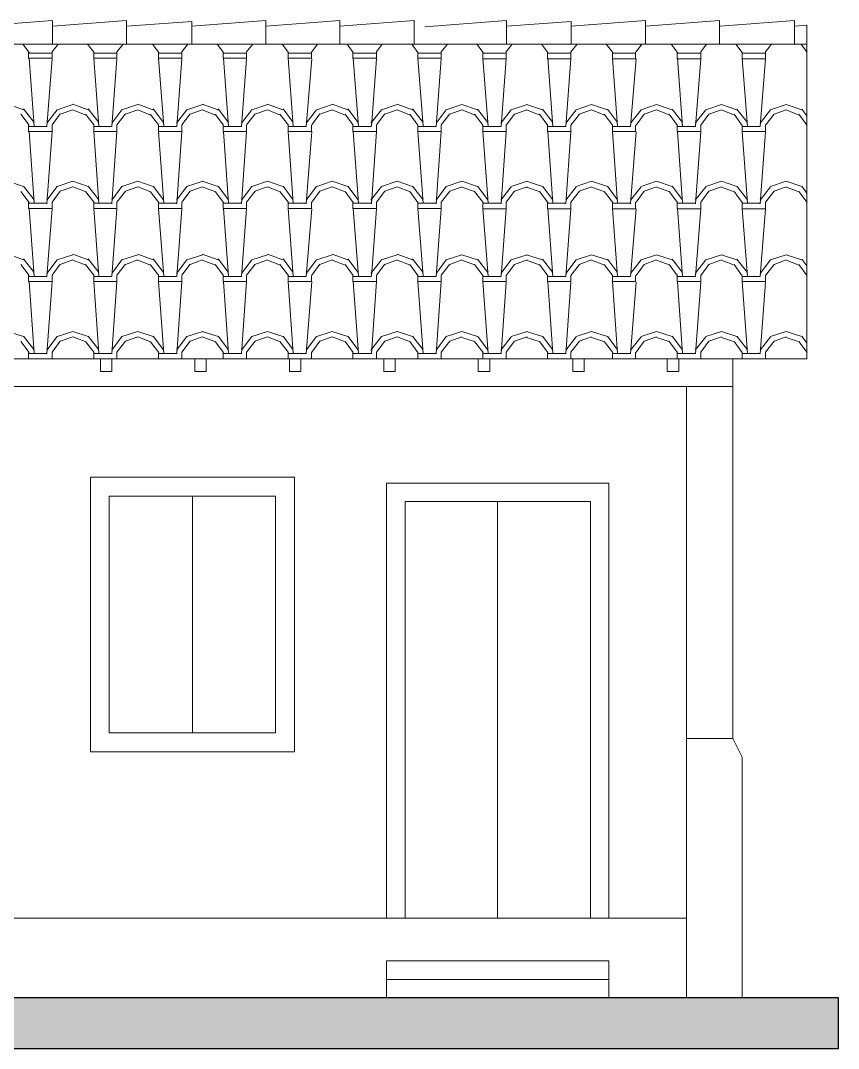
# Model space of a CAD drawing. Header units: millimetres. Extents: x 8858 to 19305, y 487 to 6013.
# Drawn here: x 14917 to 19305, y 487 to 6005 of the extents above; entities that cross this region are included whole.
import ezdxf

# ---------------------------------------------------------------- set-up
doc = ezdxf.new("R2010")
doc.units = ezdxf.units.MM
for name, color, linetype, lineweight in [('A-ALV-___-___-EXI', 250, 'Continuous', 25), ('A-BAS-___-___-EXI', 250, 'Continuous', 25), ('A-COB-___-___-EXI', 250, 'Continuous', 25), ('A-ESC-___-___-EXI', 250, 'Continuous', 25), ('A-JAN-___-___-EXI', 250, 'Continuous', 25), ('A-POR-___-___-EXI', 250, 'Continuous', 25)]:
    doc.layers.add(name, color=color, linetype=linetype, lineweight=lineweight)

msp = doc.modelspace()

# ---------------------------------------------------------------- hatches: boundary and pattern name
at = {"layer": 'A-BAS-___-___-EXI', "true_color": 0xcb9898}
msp.add_hatch(color=253, dxfattribs=at).paths.add_polyline_path([(19305.5, 486.9), (19305.5, 759.2), (8858, 759.2), (8858, 486.9)])

# ---------------------------------------------------------------- linework, layer by layer
at = {"layer": 'A-ALV-___-___-EXI', "color": 250, "lineweight": 9}
msp.add_line((9354.4, 1185.7), (18490.8, 1185.7), dxfattribs=at)
at = {"layer": 'A-ALV-___-___-EXI', "color": 250, "lineweight": 9, "flags": 128}
for points in [[(9602.6, 4039.4), (18490.8, 4039.4), (18490.8, 759.2), (18490.8, 4039.4), (18739, 4039.4), (18739, 2149.8), (18739, 4188.2)], [(18789.1, 759.2), (18789.1, 2050.4), (18739, 2149.8), (18490.8, 2149.8)]]:
    msp.add_lwpolyline(points, dxfattribs=at)
at = {"layer": 'A-BAS-___-___-EXI'}
msp.add_lwpolyline([(19305.5, 759.2), (8858, 759.2), (8858, 486.9), (19305.5, 486.9)], close=True, dxfattribs=at)
at = {"layer": 'A-COB-___-___-EXI', "color": 250, "lineweight": 9}
for p, q in [((14928.6, 5878), (14962.3, 5833.6)), ((15275.5, 5878), (15311.6, 5833.6)), ((15624.8, 5878), (15658.5, 5833.6)), ((15971.6, 5878), (16005.3, 5833.6)), ((16320.9, 5878), (16354.6, 5833.6)), ((16478.8, 5836.1), (16510.8, 5878)), ((16668.6, 5878), (16702.3, 5833.6)), ((17015.5, 5878), (17049.2, 5833.6)), ((17364.8, 5878), (17398.5, 5833.6)), ((17712.4, 5878), (17746.1, 5833.6)), ((18059.3, 5878), (18095.5, 5833.6)), ((18219.6, 5836.1), (18250.8, 5878)), ((18408.6, 5878), (18442.3, 5833.6)), ((18755.4, 5878), (18789.1, 5833.6)), ((19104.8, 5878), (19138.5, 5833.6)), ((14962.3, 5802.4), (14989.4, 5438.3)), ((15755.5, 5435.8), (15782.6, 5799.9)), ((16005.3, 5802.4), (16033.3, 5438.3)), ((16702.3, 5802.4), (16729.4, 5438.3)), ((16799.3, 5435.8), (16826.4, 5799.9)), ((17396.8, 5802.4), (17425.6, 5435.8)), ((17495.5, 5435.8), (17522.6, 5799.9)), ((18442.3, 5802.4), (18469.4, 5435.8)), ((18817.1, 5829.5), (18913.3, 5829.5)), ((18817.1, 5799.9), (18909.1, 5799.9)), ((19136.8, 5829.5), (19136, 5830.4)), ((19136.8, 5799.9), (19136, 5800.8)), ((14848.1, 5555.8), (14932.7, 5526.2)), ((14932.7, 5531.2), (14989.4, 5457.2)), ((15130, 5501.6), (15197.4, 5526.2)), ((15197.4, 5555.8), (15279.6, 5526.2)), ((15197.4, 5524.6), (15263.1, 5499.1)), ((15279.6, 5531.2), (15336.3, 5457.2)), ((15479.3, 5501.6), (15545.1, 5526.2)), ((15545.1, 5555.8), (15628.9, 5526.2)), ((15545.1, 5524.6), (15610, 5499.1)), ((15628.9, 5531.2), (15684, 5457.2)), ((15827, 5501.6), (15891.9, 5526.2)), ((15891.9, 5555.8), (15976.6, 5526.2)), ((15891.9, 5524.6), (15959.3, 5499.1)), ((15976.6, 5531.2), (16033.3, 5457.2)), ((16173.8, 5501.6), (16241.2, 5526.2)), ((16241.2, 5555.8), (16323.4, 5526.2)), ((16241.2, 5524.6), (16307, 5499.1)), ((16325.9, 5531.2), (16380.1, 5457.2)), ((16450, 5453.1), (16504.2, 5526.2)), ((16506.7, 5526.2), (16588.9, 5554.2)), ((16523.1, 5501.6), (16588.9, 5526.2)), ((16588.9, 5555.8), (16672.7, 5526.2)), ((16588.9, 5524.6), (16655.5, 5499.1)), ((16672.7, 5531.2), (16727.8, 5457.2)), ((16870.8, 5501.6), (16938.2, 5526.2)), ((16938.2, 5555.8), (17019.6, 5526.2)), ((16938.2, 5524.6), (17003.1, 5499.1)), ((17019.6, 5531.2), (17076.3, 5457.2)), ((17220.1, 5501.6), (17285, 5526.2)), ((17285, 5524.6), (17352.4, 5499.1)), ((17368.9, 5528.7), (17424, 5457.2)), ((17631.9, 5554.2), (17716.6, 5526.2)), ((17631.9, 5524.6), (17699.3, 5499.1)), ((17716.6, 5528.7), (17773.3, 5457.2)), ((17913.8, 5501.6), (17981.2, 5526.2)), ((17981.2, 5524.6), (18047, 5499.1)), ((18065.9, 5528.7), (18120.1, 5457.2)), ((18328.9, 5524.6), (18396.3, 5499.1)), ((18412.7, 5528.7), (18469.4, 5457.2)), ((18678.2, 5524.6), (18743.1, 5499.1)), ((18759.6, 5528.7), (18817.1, 5457.2)), ((19025, 5524.6), (19090, 5499.1)), ((19108.9, 5528.7), (19136.8, 5493.4)), ((14917.9, 5501.6), (14962.3, 5442.4)), ((15086.4, 5444.9), (15130, 5503.2)), ((15264.8, 5501.6), (15311.6, 5442.4)), ((15433.3, 5444.9), (15479.3, 5503.2)), ((15612.5, 5501.6), (15658.5, 5442.4)), ((15782.6, 5444.9), (15827, 5503.2)), ((15961.8, 5501.6), (16005.3, 5442.4)), ((16129.4, 5444.9), (16176.3, 5503.2)), ((16308.6, 5501.6), (16354.6, 5442.4)), ((16478.8, 5444.9), (16523.1, 5503.2)), ((16657.9, 5501.6), (16702.3, 5442.4)), ((16826.4, 5444.9), (16870.8, 5503.2)), ((17173.3, 5444.9), (17220.1, 5503.2)), ((17352.4, 5501.6), (17398.5, 5440.8)), ((17701.8, 5501.6), (17746.1, 5440.8)), ((18048.6, 5501.6), (18095.5, 5440.8)), ((18397.9, 5501.6), (18442.3, 5440.8)), ((18745.6, 5501.6), (18789.1, 5440.8)), ((19092.4, 5501.6), (19138.5, 5440.8)), ((14962.3, 5408.7), (14989.4, 5024.1)), ((15058.5, 5021.6), (15086.4, 5408.7)), ((15406.2, 5021.6), (15433.3, 5408.7)), ((15755.5, 5021.6), (15782.6, 5408.7)), ((16005.3, 5408.7), (16033.3, 5024.1)), ((16102.3, 5021.6), (16129.4, 5408.7)), ((16450, 5021.6), (16478.8, 5408.7)), ((16702.3, 5408.7), (16729.4, 5024.1)), ((16799.3, 5021.6), (16826.4, 5408.7)), ((17146.1, 5021.6), (17173.3, 5408.7)), ((17746.1, 5408.7), (17773.3, 5024.1)), ((18442.3, 5408.7), (18469.4, 5024.1)), ((19136.8, 5435.8), (19136, 5436.7)), ((17495.5, 5021.6), (17522.6, 5407.1)), ((17842.3, 5021.6), (17870.2, 5407.1)), ((18190, 5021.6), (18219.6, 5407.1)), ((18539.3, 5021.6), (18566.4, 5407.1)), ((18886.1, 5021.6), (18913.3, 5407.1)), ((15891.9, 5141.6), (15976.6, 5114.5)), ((17549.7, 5114.5), (17634.4, 5141.6)), ((17631.9, 5141.6), (17716.6, 5114.5)), ((14917.9, 5086.5), (14962.3, 5028.2)), ((14932.7, 5116.1), (14989.4, 5043)), ((15264.8, 5086.5), (15311.6, 5028.2)), ((15279.6, 5116.1), (15336.3, 5043)), ((15612.5, 5086.5), (15658.5, 5028.2)), ((15628.9, 5116.1), (15684, 5043)), ((15961.8, 5086.5), (16005.3, 5028.2)), ((15976.6, 5116.1), (16033.3, 5043)), ((16308.6, 5086.5), (16354.6, 5028.2)), ((16325.9, 5116.1), (16380.1, 5043)), ((16450, 5040.5), (16504.2, 5114.5)), ((16657.9, 5086.5), (16702.3, 5028.2)), ((16672.7, 5116.1), (16727.8, 5043)), ((17004.8, 5086.5), (17049.2, 5028.2)), ((17019.6, 5116.1), (17076.3, 5043)), ((17368.9, 5116.1), (17424, 5043)), ((17493, 5040.5), (17549.7, 5112)), ((17631.9, 5110.4), (17699.3, 5086.5)), ((17701.8, 5086.5), (17746.1, 5028.2)), ((17716.6, 5116.1), (17773.3, 5043)), ((17842.3, 5040.5), (17897.4, 5112)), ((17913.8, 5089), (17981.2, 5112)), ((17981.2, 5110.4), (18047, 5086.5)), ((18048.6, 5086.5), (18095.5, 5028.2)), ((18065.9, 5116.1), (18120.1, 5043)), ((18190, 5040.5), (18246.7, 5112)), ((18328.9, 5110.4), (18396.3, 5086.5)), ((18397.9, 5086.5), (18442.3, 5028.2)), ((18412.7, 5116.1), (18469.4, 5043)), ((18536.8, 5040.5), (18593.5, 5112)), ((18678.2, 5110.4), (18743.1, 5086.5)), ((18745.6, 5086.5), (18789.1, 5028.2)), ((18759.6, 5116.1), (18817.1, 5043)), ((18886.1, 5040.5), (18941.2, 5112)), ((19025, 5110.4), (19090, 5086.5)), ((19092.4, 5086.5), (19138.5, 5028.2)), ((19108.9, 5116.1), (19136.8, 5078.3)), ((19136.8, 5024.1), (19136, 5024.1)), ((14962.3, 4996.1), (14989.4, 4632)), ((15755.5, 4630.4), (15782.6, 4994.5)), ((16005.3, 4996.1), (16033.3, 4632)), ((16702.3, 4996.1), (16729.4, 4632)), ((16799.3, 4630.4), (16826.4, 4994.5)), ((17396.8, 4996.1), (17425.6, 4630.4)), ((17495.5, 4630.4), (17522.6, 4994.5)), ((18442.3, 4996.1), (18469.4, 4630.4)), ((19136.8, 4994.5), (19136, 4994.5)), ((14848.1, 4750.4), (14932.7, 4720.8)), ((15197.4, 4750.4), (15279.6, 4720.8)), ((15545.1, 4750.4), (15628.9, 4720.8)), ((15891.9, 4750.4), (15976.6, 4720.8)), ((16241.2, 4750.4), (16323.4, 4720.8)), ((16506.7, 4720.8), (16588.9, 4747.9)), ((16588.9, 4750.4), (16672.7, 4720.8)), ((16938.2, 4750.4), (17019.6, 4720.8)), ((17631.9, 4747.9), (17716.6, 4720.8)), ((14917.9, 4695.3), (14962.3, 4636.9)), ((14932.7, 4724.9), (14989.4, 4651.7)), ((15086.4, 4638.6), (15130, 4697.8)), ((15130, 4695.3), (15197.4, 4720.8)), ((15197.4, 4718.3), (15263.1, 4693.6)), ((15264.8, 4695.3), (15311.6, 4636.9)), ((15279.6, 4724.9), (15336.3, 4651.7)), ((15433.3, 4638.6), (15479.3, 4697.8)), ((15479.3, 4695.3), (15545.1, 4720.8)), ((15545.1, 4718.3), (15610, 4693.6)), ((15612.5, 4695.3), (15658.5, 4636.9)), ((15628.9, 4724.9), (15684, 4651.7)), ((15782.6, 4638.6), (15827, 4697.8)), ((15827, 4695.3), (15891.9, 4720.8)), ((15891.9, 4718.3), (15959.3, 4693.6)), ((15961.8, 4695.3), (16005.3, 4636.9)), ((15976.6, 4724.9), (16033.3, 4651.7)), ((16129.4, 4638.6), (16176.3, 4697.8)), ((16173.8, 4695.3), (16241.2, 4720.8)), ((16241.2, 4718.3), (16307, 4693.6)), ((16308.6, 4695.3), (16354.6, 4636.9)), ((16325.9, 4724.9), (16380.1, 4651.7)), ((16450, 4646.8), (16504.2, 4720.8)), ((16478.8, 4638.6), (16523.1, 4697.8)), ((16523.1, 4695.3), (16588.9, 4720.8)), ((16588.9, 4718.3), (16655.5, 4693.6)), ((16657.9, 4695.3), (16702.3, 4636.9)), ((16672.7, 4724.9), (16727.8, 4651.7)), ((16826.4, 4638.6), (16870.8, 4697.8)), ((16870.8, 4695.3), (16938.2, 4720.8)), ((16938.2, 4718.3), (17003.1, 4693.6)), ((17019.6, 4724.9), (17076.3, 4651.7)), ((17173.3, 4638.6), (17220.1, 4697.8)), ((17220.1, 4695.3), (17285, 4720.8)), ((17285, 4718.3), (17352.4, 4693.6)), ((17352.4, 4695.3), (17398.5, 4634.5)), ((17368.9, 4723.2), (17424, 4651.7)), ((17631.9, 4718.3), (17699.3, 4693.6)), ((17701.8, 4695.3), (17746.1, 4634.5)), ((17716.6, 4723.2), (17773.3, 4651.7)), ((17913.8, 4695.3), (17981.2, 4720.8)), ((17981.2, 4718.3), (18047, 4693.6)), ((18048.6, 4695.3), (18095.5, 4634.5)), ((18065.9, 4723.2), (18120.1, 4651.7)), ((18328.9, 4718.3), (18396.3, 4693.6)), ((18397.9, 4695.3), (18442.3, 4634.5)), ((18412.7, 4723.2), (18469.4, 4651.7)), ((18678.2, 4718.3), (18743.1, 4693.6)), ((18745.6, 4695.3), (18789.1, 4634.5)), ((18759.6, 4723.2), (18817.1, 4651.7)), ((19025, 4718.3), (19090, 4693.6)), ((19092.4, 4695.3), (19138.5, 4634.5)), ((19108.9, 4723.2), (19136.8, 4687.1)), ((19136.8, 4636.9), (19136.8, 4603.2)), ((15058.5, 4216.1), (15086.4, 4603.2)), ((15406.2, 4216.1), (15433.3, 4603.2)), ((15755.5, 4216.1), (15782.6, 4603.2)), ((16102.3, 4216.1), (16129.4, 4603.2)), ((16450, 4216.1), (16478.8, 4603.2)), ((16702.3, 4603.2), (16729.4, 4217.8)), ((16799.3, 4216.1), (16826.4, 4603.2)), ((17146.1, 4216.1), (17173.3, 4603.2)), ((17495.5, 4216.1), (17522.6, 4600.8)), ((17842.3, 4216.1), (17870.2, 4600.8)), ((18190, 4216.1), (18219.6, 4600.8)), ((18442.3, 4603.2), (18469.4, 4217.8)), ((18539.3, 4216.1), (18566.4, 4600.8)), ((18886.1, 4216.1), (18913.3, 4600.8)), ((19136.8, 4630.4), (19136, 4630.4)), ((14932.7, 4310.6), (14989.4, 4236.7)), ((15279.6, 4310.6), (15336.3, 4236.7)), ((15628.9, 4310.6), (15684, 4236.7)), ((15891.9, 4336.1), (15976.6, 4308.2)), ((15976.6, 4310.6), (16033.3, 4236.7)), ((16325.9, 4310.6), (16380.1, 4236.7)), ((16450, 4235), (16504.2, 4308.2)), ((16672.7, 4310.6), (16727.8, 4236.7)), ((17019.6, 4310.6), (17076.3, 4236.7)), ((17368.9, 4310.6), (17424, 4236.7)), ((17493, 4235), (17549.7, 4306.5)), ((17549.7, 4308.2), (17634.4, 4336.1)), ((17631.9, 4336.1), (17716.6, 4308.2)), ((17631.9, 4304.1), (17699.3, 4281)), ((17716.6, 4310.6), (17773.3, 4236.7)), ((17842.3, 4235), (17897.4, 4306.5)), ((17913.8, 4283.5), (17981.2, 4306.5)), ((17981.2, 4304.1), (18047, 4281)), ((18065.9, 4310.6), (18120.1, 4236.7)), ((18190, 4235), (18246.7, 4306.5)), ((18328.9, 4304.1), (18396.3, 4281)), ((18412.7, 4310.6), (18469.4, 4236.7)), ((18536.8, 4235), (18593.5, 4306.5)), ((18678.2, 4304.1), (18743.1, 4281)), ((18759.6, 4310.6), (18817.1, 4236.7)), ((18886.1, 4235), (18941.2, 4306.5)), ((19025, 4304.1), (19090, 4281)), ((19108.9, 4310.6), (19136.8, 4272.8)), ((14917.9, 4281), (14962.3, 4221.9)), ((15264.8, 4281), (15311.6, 4221.9)), ((15612.5, 4281), (15658.5, 4221.9)), ((15961.8, 4281), (16005.3, 4221.9)), ((16308.6, 4281), (16354.6, 4221.9)), ((16657.9, 4281), (16702.3, 4221.9)), ((17004.8, 4281), (17049.2, 4221.9)), ((17701.8, 4281), (17746.1, 4221.9)), ((18048.6, 4281), (18095.5, 4221.9)), ((18397.9, 4281), (18442.3, 4221.9)), ((18745.6, 4281), (18789.1, 4221.9)), ((19092.4, 4281), (19138.5, 4221.9)), ((14989.4, 4217.8), (15058.5, 4217.8)), ((15336.3, 4217.8), (15406.2, 4217.8)), ((16033.3, 4217.8), (16102.3, 4217.8)), ((16380.1, 4217.8), (16450, 4217.8)), ((17076.3, 4217.8), (17146.1, 4217.8)), ((17773.3, 4217.8), (17842.3, 4217.8)), ((18120.1, 4217.8), (18190, 4217.8)), ((19136.8, 4217.8), (19136, 4218.6)), ((19136.8, 4224.3), (19136.8, 4188.2))]:
    msp.add_line(p, q, dxfattribs=at)
at = {"layer": 'A-COB-___-___-EXI', "lineweight": 15}
msp.add_line((18909.1, 4188.2), (9142.4, 4188.2), dxfattribs=at)
at = {"layer": 'A-COB-___-___-EXI', "color": 250, "lineweight": 9, "flags": 128}
for points in [[(15088.1, 5880.5), (15088.1, 6004.6), (14690.3, 5975)], [(15088.1, 5975), (15485.9, 6004.6), (15485.9, 5880.5)], [(15835.2, 5878), (15835.2, 5999.7), (15485.9, 5975)], [(16233, 5878), (16233, 6004.6), (15835.2, 5975)], [(16630.8, 5878), (16630.8, 6004.6), (16233, 5975)], [(16630.8, 5975), (17028.6, 6004.6), (17028.6, 5878)], [(17085.3, 5970.9), (17525, 6004.6), (17525, 5938.8), (17525, 5878)], [(17871.9, 5878), (17871.9, 5999.7), (17525, 5975)], [(17871.9, 5975), (18269.7, 6004.6), (18269.7, 5878)], [(18269.7, 5975), (18667.5, 6004.6), (18667.5, 5878)], [(18671.6, 5975), (19069.4, 6004.6), (19069.4, 5878)], [(19136.8, 5878), (19136.8, 5979.1), (19071.1, 5975)], [(14959.9, 5836.1), (14959.9, 5802.4), (14989.4, 5802.4), (15086.4, 5802.4), (15086.4, 5836.1), (15117.7, 5878)], [(15309.2, 5802.4), (15336.3, 5802.4), (15433.3, 5802.4), (15433.3, 5836.1), (15467, 5878)], [(15656, 5802.4), (15684, 5802.4), (15782.6, 5802.4), (15782.6, 5836.1), (15813.8, 5878)], [(16003.7, 5836.1), (16003.7, 5802.4), (16033.3, 5802.4), (16129.4, 5802.4), (16129.4, 5836.1), (16163.1, 5878)], [(16699.8, 5836.1), (16699.8, 5802.4), (16727.8, 5802.4), (16826.4, 5802.4), (16826.4, 5836.1), (16857.7, 5878)], [(17049.2, 5802.4), (17076.3, 5802.4), (17173.3, 5802.4), (17173.3, 5836.1), (17207, 5878)], [(17396.8, 5836.1), (17396.8, 5799.9), (17424, 5799.9), (17522.6, 5799.9), (17522.6, 5836.1), (17554.6, 5878)], [(17743.7, 5836.1), (17743.7, 5799.9), (17773.3, 5799.9), (17870.2, 5799.9), (17870.2, 5836.1), (17903.9, 5878)], [(18439.8, 5836.1), (18439.8, 5799.9), (18467.8, 5799.9), (18566.4, 5799.9), (18566.4, 5836.1), (18597.6, 5878)], [(18789.1, 5836.1), (18789.1, 5799.9), (18817.1, 5799.9), (18913.3, 5799.9), (18913.3, 5836.1), (18947, 5878)], [(15086.4, 5829.5), (14989.4, 5829.5), (14959.9, 5829.5)], [(15086.4, 5799.9), (15058.5, 5435.8), (14989.4, 5435.8), (14959.9, 5435.8)], [(15309.2, 5836.1), (15309.2, 5802.4), (15336.3, 5438.3)], [(15433.3, 5829.5), (15336.3, 5829.5), (15309.2, 5829.5)], [(15433.3, 5799.9), (15406.2, 5435.8), (15336.3, 5435.8), (15309.2, 5435.8)], [(15656, 5836.1), (15656, 5802.4), (15685.6, 5438.3)], [(15782.6, 5829.5), (15684, 5829.5), (15656, 5829.5)], [(16129.4, 5829.5), (16033.3, 5829.5), (16003.7, 5829.5)], [(16129.4, 5799.9), (16102.3, 5435.8), (16033.3, 5435.8), (16003.7, 5435.8)], [(16353, 5836.1), (16353, 5802.4), (16380.1, 5438.3)], [(16353, 5802.4), (16380.1, 5802.4), (16477.1, 5802.4), (16477.1, 5836.1)], [(16477.1, 5829.5), (16380.1, 5829.5), (16353, 5829.5)], [(16478.8, 5799.9), (16450, 5435.8), (16380.1, 5435.8), (16353, 5435.8)], [(16826.4, 5829.5), (16727.8, 5829.5), (16699.8, 5829.5)], [(17049.2, 5836.1), (17049.2, 5802.4), (17076.3, 5438.3)], [(17076.3, 5829.5), (17049.2, 5829.5), (17173.3, 5829.5)], [(17173.3, 5799.9), (17146.1, 5435.8), (17076.3, 5435.8), (17049.2, 5435.8)], [(17424, 5829.5), (17396.8, 5829.5), (17522.6, 5829.5)], [(17870.2, 5829.5), (17773.3, 5829.5), (17743.7, 5829.5)], [(17746.1, 5802.4), (17773.3, 5435.8), (17743.7, 5435.8)], [(17773.3, 5435.8), (17842.3, 5435.8), (17870.2, 5799.9)], [(18093, 5836.1), (18093, 5799.9), (18120.1, 5799.9), (18217.1, 5799.9), (18217.1, 5836.1)], [(18217.1, 5829.5), (18120.1, 5829.5), (18093, 5829.5)], [(18093, 5802.4), (18120.1, 5435.8), (18093, 5435.8)], [(18120.1, 5435.8), (18190, 5435.8), (18219.6, 5799.9)], [(18566.4, 5829.5), (18467.8, 5829.5), (18439.8, 5829.5)], [(18566.4, 5799.9), (18539.3, 5435.8), (18467.8, 5435.8), (18439.8, 5435.8)], [(18909.1, 5829.5), (18817.1, 5829.5), (18789.1, 5829.5)], [(18789.1, 5802.4), (18817.1, 5435.8), (18789.1, 5435.8)], [(18913.3, 5799.9), (18886.1, 5435.8), (18817.1, 5435.8), (18886.1, 5435.8)], [(19136.8, 5802.4), (19136.8, 5799.9), (19136.8, 5836.1)], [(15058.5, 5453.1), (15113.6, 5526.2), (15197.4, 5554.2)], [(15406.2, 5453.1), (15460.4, 5526.2), (15545.1, 5554.2)], [(15753, 5453.1), (15809.7, 5526.2), (15894.4, 5554.2)], [(16102.3, 5453.1), (16157.4, 5526.2), (16241.2, 5554.2)], [(16796.8, 5453.1), (16853.5, 5526.2), (16938.2, 5554.2)], [(17146.1, 5453.1), (17201.2, 5526.2), (17285, 5554.2), (17368.9, 5526.2)], [(17396.8, 5408.7), (17424, 5408.7), (17522.6, 5408.7), (17522.6, 5442.4), (17567, 5501.6), (17634.4, 5526.2)], [(17493, 5453.1), (17549.7, 5526.2), (17634.4, 5554.2)], [(17842.3, 5453.1), (17897.4, 5526.2), (17981.2, 5554.2), (18065.9, 5526.2)], [(18190, 5453.1), (18246.7, 5526.2), (18328.9, 5554.2), (18412.7, 5526.2)], [(18219.6, 5442.4), (18263.1, 5501.6), (18328.9, 5526.2)], [(18439.8, 5442.4), (18439.8, 5408.7), (18467.8, 5408.7), (18566.4, 5408.7), (18566.4, 5442.4), (18610.8, 5501.6), (18678.2, 5526.2)], [(18536.8, 5453.1), (18593.5, 5526.2), (18678.2, 5554.2), (18759.6, 5526.2)], [(18886.1, 5453.1), (18941.2, 5526.2), (19025, 5554.2), (19108.9, 5526.2)], [(18913.3, 5408.7), (18913.3, 5442.4), (18960.1, 5501.6), (19025, 5526.2)], [(17004.8, 5501.6), (17049.2, 5442.4), (17049.2, 5408.7), (17076.3, 5024.1)], [(17743.7, 5442.4), (17743.7, 5408.7), (17773.3, 5408.7), (17870.2, 5408.7), (17870.2, 5442.4), (17916.3, 5501.6)], [(14959.9, 5442.4), (14959.9, 5408.7), (14989.4, 5408.7), (15086.4, 5408.7), (15086.4, 5442.4)], [(15309.2, 5442.4), (15309.2, 5408.7), (15336.3, 5024.1)], [(15309.2, 5408.7), (15336.3, 5408.7), (15433.3, 5408.7), (15433.3, 5442.4)], [(15656, 5442.4), (15656, 5408.7), (15685.6, 5024.1)], [(15656, 5408.7), (15684, 5408.7), (15782.6, 5408.7), (15782.6, 5442.4)], [(15753, 5435.8), (15684, 5435.8), (15656, 5435.8)], [(16003.7, 5442.4), (16003.7, 5408.7), (16033.3, 5408.7), (16129.4, 5408.7), (16129.4, 5442.4)], [(16353, 5442.4), (16353, 5408.7), (16380.1, 5024.1)], [(16353, 5408.7), (16380.1, 5408.7), (16477.1, 5408.7), (16477.1, 5442.4)], [(16699.8, 5442.4), (16699.8, 5408.7), (16727.8, 5408.7), (16826.4, 5408.7), (16826.4, 5442.4)], [(16796.8, 5435.8), (16727.8, 5435.8), (16699.8, 5435.8)], [(17049.2, 5408.7), (17076.3, 5408.7), (17173.3, 5408.7), (17173.3, 5442.4)], [(17396.8, 5442.4), (17396.8, 5408.7), (17425.6, 5024.1)], [(17493, 5435.8), (17424, 5435.8), (17396.8, 5435.8)], [(18093, 5442.4), (18093, 5408.7), (18120.1, 5024.1)], [(18093, 5408.7), (18120.1, 5408.7), (18217.1, 5408.7), (18217.1, 5442.4)], [(18789.1, 5442.4), (18789.1, 5408.7), (18817.1, 5024.1), (18886.1, 5024.1), (18817.1, 5024.1), (18789.1, 5024.1)], [(18789.1, 5408.7), (18817.1, 5408.7), (18913.3, 5408.7), (18817.1, 5408.7)], [(19136.8, 5442.4), (19136.8, 5408.7), (19136, 5409.5), (19136.8, 5408.7)], [(14709.2, 5040.5), (14766.7, 5114.5), (14848.1, 5141.6), (14932.7, 5114.5)], [(15058.5, 5040.5), (15113.6, 5114.5), (15197.4, 5141.6), (15279.6, 5114.5)], [(15406.2, 5040.5), (15460.4, 5114.5), (15545.1, 5141.6), (15628.9, 5114.5)], [(15753, 5040.5), (15809.7, 5114.5), (15894.4, 5141.6)], [(16102.3, 5040.5), (16157.4, 5114.5), (16241.2, 5141.6), (16323.4, 5114.5)], [(16506.7, 5114.5), (16588.9, 5141.6), (16672.7, 5114.5)], [(16796.8, 5040.5), (16853.5, 5114.5), (16938.2, 5141.6), (17019.6, 5114.5)], [(17146.1, 5040.5), (17201.2, 5114.5), (17285, 5141.6), (17368.9, 5114.5)], [(17897.4, 5114.5), (17981.2, 5141.6), (18065.9, 5114.5)], [(18246.7, 5114.5), (18328.9, 5141.6), (18412.7, 5114.5)], [(18593.5, 5114.5), (18678.2, 5141.6), (18759.6, 5114.5)], [(18941.2, 5114.5), (19025, 5141.6), (19108.9, 5114.5)], [(14959.9, 5029.8), (14959.9, 4996.1), (14989.4, 4996.1), (15086.4, 4996.1), (15086.4, 5029.8), (15130, 5089), (15197.4, 5112), (15263.1, 5086.5)], [(15309.2, 4996.1), (15336.3, 4996.1), (15433.3, 4996.1), (15433.3, 5029.8), (15479.3, 5089), (15545.1, 5112), (15610, 5086.5)], [(15656, 4996.1), (15684, 4996.1), (15782.6, 4996.1), (15782.6, 5029.8), (15827, 5089), (15891.9, 5112), (15959.3, 5086.5)], [(16003.7, 5029.8), (16003.7, 4996.1), (16033.3, 4996.1), (16129.4, 4996.1), (16129.4, 5029.8), (16176.3, 5089)], [(16173.8, 5089), (16241.2, 5112), (16307, 5086.5)], [(16478.8, 5029.8), (16523.1, 5089), (16588.9, 5112), (16655.5, 5086.5)], [(16699.8, 5029.8), (16699.8, 4996.1), (16727.8, 4996.1), (16826.4, 4996.1), (16826.4, 5029.8), (16870.8, 5089), (16938.2, 5112), (17003.1, 5086.5)], [(17049.2, 4996.1), (17076.3, 4996.1), (17173.3, 4996.1), (17173.3, 5029.8), (17220.1, 5089), (17285, 5112)], [(17285, 5110.4), (17352.4, 5086.5), (17398.5, 5028.2)], [(17396.8, 5029.8), (17396.8, 4994.5), (17424, 4994.5), (17522.6, 4994.5), (17522.6, 5029.8), (17567, 5089), (17634.4, 5112)], [(17743.7, 5029.8), (17743.7, 4994.5), (17773.3, 4994.5), (17870.2, 4994.5), (17870.2, 5029.8), (17916.3, 5089)], [(18219.6, 5029.8), (18263.1, 5089), (18328.9, 5112)], [(18439.8, 5029.8), (18439.8, 4994.5), (18467.8, 4994.5), (18566.4, 4994.5), (18566.4, 5029.8), (18610.8, 5089), (18678.2, 5112)], [(18886.1, 4630.4), (18817.1, 4630.4), (18886.1, 4630.4), (18913.3, 4994.5), (18817.1, 4994.5), (18913.3, 4994.5), (18913.3, 5029.8), (18960.1, 5089), (19025, 5112)], [(15058.5, 5024.1), (14989.4, 5024.1), (14959.9, 5024.1)], [(15309.2, 5029.8), (15309.2, 4996.1), (15336.3, 4632)], [(15406.2, 5024.1), (15336.3, 5024.1), (15309.2, 5024.1)], [(15656, 5029.8), (15656, 4996.1), (15685.6, 4632)], [(15753, 5024.1), (15684, 5024.1), (15656, 5024.1)], [(16102.3, 5024.1), (16033.3, 5024.1), (16003.7, 5024.1)], [(16353, 5029.8), (16353, 4996.1), (16380.1, 4632)], [(16353, 4996.1), (16380.1, 4996.1), (16477.1, 4996.1), (16477.1, 5029.8)], [(16450, 5024.1), (16380.1, 5024.1), (16353, 5024.1)], [(16796.8, 5024.1), (16727.8, 5024.1), (16699.8, 5024.1)], [(17049.2, 5029.8), (17049.2, 4996.1), (17076.3, 4632)], [(17146.1, 5024.1), (17076.3, 5024.1), (17049.2, 5024.1)], [(17493, 5024.1), (17424, 5024.1), (17396.8, 5024.1)], [(17842.3, 5024.1), (17773.3, 5024.1), (17743.7, 5024.1)], [(18093, 5029.8), (18093, 4994.5), (18120.1, 4994.5), (18217.1, 4994.5), (18217.1, 5029.8)], [(18190, 5024.1), (18120.1, 5024.1), (18093, 5024.1)], [(18539.3, 5024.1), (18467.8, 5024.1), (18439.8, 5024.1)], [(18789.1, 5029.8), (18789.1, 4994.5), (18817.1, 4994.5)], [(19136.8, 4996.1), (19136.8, 4994.5), (19136.8, 5029.8)], [(15086.4, 4994.5), (15058.5, 4630.4), (14989.4, 4630.4), (14959.9, 4630.4)], [(15433.3, 4994.5), (15406.2, 4630.4), (15336.3, 4630.4), (15309.2, 4630.4)], [(16129.4, 4994.5), (16102.3, 4630.4), (16033.3, 4630.4), (16003.7, 4630.4)], [(16478.8, 4994.5), (16450, 4630.4), (16380.1, 4630.4), (16353, 4630.4)], [(17173.3, 4994.5), (17146.1, 4630.4), (17076.3, 4630.4), (17049.2, 4630.4)], [(17746.1, 4996.1), (17773.3, 4630.4), (17743.7, 4630.4)], [(17773.3, 4630.4), (17842.3, 4630.4), (17870.2, 4994.5)], [(18093, 4996.1), (18120.1, 4630.4), (18093, 4630.4)], [(18120.1, 4630.4), (18190, 4630.4), (18219.6, 4994.5)], [(18566.4, 4994.5), (18539.3, 4630.4), (18467.8, 4630.4), (18439.8, 4630.4)], [(18789.1, 4996.1), (18817.1, 4630.4), (18789.1, 4630.4)], [(15058.5, 4646.8), (15113.6, 4720.8), (15197.4, 4747.9)], [(15406.2, 4646.8), (15460.4, 4720.8), (15545.1, 4747.9)], [(15753, 4646.8), (15809.7, 4720.8), (15894.4, 4747.9)], [(16102.3, 4646.8), (16157.4, 4720.8), (16241.2, 4747.9)], [(16796.8, 4646.8), (16853.5, 4720.8), (16938.2, 4747.9)], [(17146.1, 4646.8), (17201.2, 4720.8), (17285, 4747.9), (17368.9, 4720.8)], [(17493, 4646.8), (17549.7, 4720.8), (17634.4, 4747.9)], [(17842.3, 4646.8), (17897.4, 4720.8), (17981.2, 4747.9), (18065.9, 4720.8)], [(18190, 4646.8), (18246.7, 4720.8), (18328.9, 4747.9), (18412.7, 4720.8)], [(18536.8, 4646.8), (18593.5, 4720.8), (18678.2, 4747.9), (18759.6, 4720.8)], [(18886.1, 4646.8), (18941.2, 4720.8), (19025, 4747.9), (19108.9, 4720.8)], [(17004.8, 4695.3), (17049.2, 4636.9), (17049.2, 4603.2), (17076.3, 4217.8), (17049.2, 4217.8)], [(17396.8, 4603.2), (17424, 4603.2), (17522.6, 4603.2), (17522.6, 4636.9), (17567, 4695.3), (17634.4, 4720.8)], [(17743.7, 4636.9), (17743.7, 4603.2), (17773.3, 4603.2), (17870.2, 4603.2), (17870.2, 4636.9), (17916.3, 4695.3)], [(18219.6, 4636.9), (18263.1, 4695.3), (18328.9, 4720.8)], [(18439.8, 4636.9), (18439.8, 4603.2), (18467.8, 4603.2), (18566.4, 4603.2), (18566.4, 4636.9), (18610.8, 4695.3), (18678.2, 4720.8)], [(18789.1, 4603.2), (18817.1, 4603.2), (18913.3, 4603.2), (18913.3, 4636.9), (18960.1, 4695.3), (19025, 4720.8)], [(14959.9, 4636.9), (14959.9, 4603.2), (14989.4, 4603.2), (15086.4, 4603.2), (15086.4, 4636.9)], [(15309.2, 4636.9), (15309.2, 4603.2), (15336.3, 4217.8), (15309.2, 4217.8)], [(15309.2, 4603.2), (15336.3, 4603.2), (15433.3, 4603.2), (15433.3, 4636.9)], [(15656, 4636.9), (15656, 4603.2), (15685.6, 4217.8)], [(15656, 4603.2), (15684, 4603.2), (15782.6, 4603.2), (15782.6, 4636.9)], [(16003.7, 4636.9), (16003.7, 4603.2), (16033.3, 4603.2), (16129.4, 4603.2), (16129.4, 4636.9)], [(16353, 4636.9), (16353, 4603.2), (16380.1, 4217.8), (16353, 4217.8)], [(16353, 4603.2), (16380.1, 4603.2), (16477.1, 4603.2), (16477.1, 4636.9)], [(16699.8, 4636.9), (16699.8, 4603.2), (16727.8, 4603.2), (16826.4, 4603.2), (16826.4, 4636.9)], [(17049.2, 4603.2), (17076.3, 4603.2), (17173.3, 4603.2), (17173.3, 4636.9)], [(17396.8, 4636.9), (17396.8, 4603.2), (17425.6, 4217.8)], [(18093, 4636.9), (18093, 4603.2), (18120.1, 4217.8), (18093, 4217.8)], [(18093, 4603.2), (18120.1, 4603.2), (18217.1, 4603.2), (18217.1, 4636.9)], [(18789.1, 4636.9), (18789.1, 4603.2), (18817.1, 4217.8), (18789.1, 4217.8)], [(14962.3, 4603.2), (14989.4, 4217.8), (14959.9, 4217.8)], [(15753, 4630.4), (15684, 4630.4), (15656, 4630.4)], [(16005.3, 4603.2), (16033.3, 4217.8), (16003.7, 4217.8)], [(16796.8, 4630.4), (16727.8, 4630.4), (16699.8, 4630.4)], [(17493, 4630.4), (17424, 4630.4), (17396.8, 4630.4)], [(17746.1, 4603.2), (17773.3, 4217.8), (17743.7, 4217.8)], [(14709.2, 4235), (14766.7, 4308.2), (14848.1, 4336.1), (14932.7, 4308.2)], [(14959.9, 4224.3), (14959.9, 4188.2), (14989.4, 4188.2), (15086.4, 4188.2), (15086.4, 4224.3), (15130, 4283.5), (15197.4, 4306.5), (15263.1, 4281)], [(15058.5, 4235), (15113.6, 4308.2), (15197.4, 4336.1), (15279.6, 4308.2)], [(15309.2, 4224.3), (15309.2, 4188.2), (15336.3, 4188.2), (15433.3, 4188.2), (15433.3, 4224.3), (15479.3, 4283.5), (15545.1, 4306.5), (15610, 4281)], [(15406.2, 4235), (15460.4, 4308.2), (15545.1, 4336.1), (15628.9, 4308.2)], [(15656, 4224.3), (15656, 4188.2), (15684, 4188.2), (15782.6, 4188.2), (15782.6, 4224.3), (15827, 4283.5), (15891.9, 4306.5), (15959.3, 4281)], [(15753, 4235), (15809.7, 4308.2), (15894.4, 4336.1)], [(16102.3, 4235), (16157.4, 4308.2), (16241.2, 4336.1), (16323.4, 4308.2)], [(16173.8, 4283.5), (16241.2, 4306.5), (16307, 4281)], [(16478.8, 4224.3), (16523.1, 4283.5), (16588.9, 4306.5), (16655.5, 4281)], [(16506.7, 4308.2), (16588.9, 4336.1), (16672.7, 4308.2)], [(16699.8, 4224.3), (16699.8, 4188.2), (16727.8, 4188.2), (16826.4, 4188.2), (16826.4, 4224.3), (16870.8, 4283.5), (16938.2, 4306.5), (17003.1, 4281)], [(16796.8, 4235), (16853.5, 4308.2), (16938.2, 4336.1), (17019.6, 4308.2)], [(17049.2, 4224.3), (17049.2, 4188.2), (17076.3, 4188.2), (17173.3, 4188.2), (17173.3, 4224.3), (17220.1, 4283.5), (17285, 4306.5)], [(17146.1, 4235), (17201.2, 4308.2), (17285, 4336.1), (17368.9, 4308.2)], [(17285, 4304.1), (17352.4, 4281), (17398.5, 4221.9)], [(17396.8, 4224.3), (17396.8, 4188.2), (17424, 4188.2), (17522.6, 4188.2), (17522.6, 4224.3), (17567, 4283.5), (17634.4, 4306.5)], [(17897.4, 4308.2), (17981.2, 4336.1), (18065.9, 4308.2)], [(18219.6, 4224.3), (18263.1, 4283.5), (18328.9, 4306.5)], [(18246.7, 4308.2), (18328.9, 4336.1), (18412.7, 4308.2)], [(18439.8, 4224.3), (18439.8, 4188.2), (18467.8, 4188.2), (18566.4, 4188.2), (18566.4, 4224.3), (18610.8, 4283.5), (18678.2, 4306.5)], [(18593.5, 4308.2), (18678.2, 4336.1), (18759.6, 4308.2)], [(18789.1, 4224.3), (18789.1, 4188.2), (18817.1, 4188.2), (18913.3, 4188.2), (18913.3, 4224.3), (18960.1, 4283.5), (19025, 4306.5)], [(18941.2, 4308.2), (19025, 4336.1), (19108.9, 4308.2)], [(16003.7, 4224.3), (16003.7, 4188.2), (16033.3, 4188.2), (16129.4, 4188.2), (16129.4, 4224.3), (16176.3, 4283.5)], [(17743.7, 4224.3), (17743.7, 4188.2), (17773.3, 4188.2), (17870.2, 4188.2), (17870.2, 4224.3), (17916.3, 4283.5)], [(15753, 4217.8), (15684, 4217.8), (15656, 4217.8)], [(16353, 4224.3), (16353, 4188.2), (16380.1, 4188.2), (16477.1, 4188.2), (16477.1, 4224.3)], [(16796.8, 4217.8), (16727.8, 4217.8), (16699.8, 4217.8)], [(17493, 4217.8), (17424, 4217.8), (17396.8, 4217.8)], [(18093, 4224.3), (18093, 4188.2), (18120.1, 4188.2), (18217.1, 4188.2), (18217.1, 4224.3)], [(18539.3, 4217.8), (18467.8, 4217.8), (18439.8, 4217.8)], [(15345.3, 4190.6), (15345.3, 4120.8), (15406.2, 4120.8), (15406.2, 4188.2), (15345.3, 4188.2)]]:
    msp.add_lwpolyline(points, dxfattribs=at)
at = {"layer": 'A-COB-___-___-EXI', "lineweight": 15, "flags": 128}
msp.add_lwpolyline([(18913.3, 4188.2), (19136.8, 4188.2), (19136.8, 5878), (8956.6, 5878), (8956.6, 4188.2)], dxfattribs=at)
at = {"layer": 'A-COB-___-___-EXI', "color": 250, "lineweight": 9, "flags": 128}
for points in [[(18886.1, 4217.8), (18817.1, 4217.8)], [(15852.5, 4188.2), (15852.5, 4120.8), (15913.3, 4120.8), (15913.3, 4188.2)], [(16359.6, 4188.2), (16359.6, 4120.8), (16420.4, 4120.8), (16420.4, 4188.2)], [(16865.9, 4188.2), (16865.9, 4120.8), (16927.5, 4120.8), (16927.5, 4188.2)], [(17373, 4188.2), (17373, 4120.8), (17434.6, 4120.8), (17434.6, 4188.2)], [(17880.1, 4188.2), (17880.1, 4120.8), (17941.8, 4120.8), (17941.8, 4188.2)], [(18387.2, 4188.2), (18387.2, 4120.8), (18448.9, 4120.8), (18448.9, 4188.2)]]:
    msp.add_lwpolyline(points, close=True, dxfattribs=at)
at = {"layer": 'A-ESC-___-___-EXI', "color": 250, "lineweight": 9}
msp.add_line((18074.1, 857.8), (16880.7, 857.8), dxfattribs=at)
at = {"layer": 'A-ESC-___-___-EXI', "color": 250, "lineweight": 9, "flags": 128}
msp.add_lwpolyline([(18074.1, 759.2), (18074.1, 956.4), (16880.7, 956.4), (16880.7, 759.2)], dxfattribs=at)
at = {"layer": 'A-JAN-___-___-EXI', "color": 250, "lineweight": 9}
msp.add_line((15839.3, 3451.7), (15839.3, 2181.1), dxfattribs=at)
at = {"layer": 'A-JAN-___-___-EXI', "color": 250, "lineweight": 9, "flags": 128}
for points in [[(15292.7, 3552.8), (16386.7, 3552.8), (16386.7, 2080), (15292.7, 2080)], [(15391.4, 3451.7), (16285.6, 3451.7), (16285.6, 2181.1), (15391.4, 2181.1)]]:
    msp.add_lwpolyline(points, close=True, dxfattribs=at)
at = {"layer": 'A-POR-___-___-EXI', "color": 250, "lineweight": 9}
msp.add_line((17476.6, 3422.2), (17476.6, 1185.7), dxfattribs=at)
at = {"layer": 'A-POR-___-___-EXI', "color": 250, "lineweight": 9, "flags": 128}
for points in [[(16880.7, 3521.6), (18074.1, 3521.6), (18074.1, 1185.7), (16880.7, 1185.7)], [(16980.1, 3422.2), (17975.5, 3422.2), (17975.5, 1185.7), (16980.1, 1185.7)]]:
    msp.add_lwpolyline(points, close=True, dxfattribs=at)

doc.saveas('drawing.dxf')
